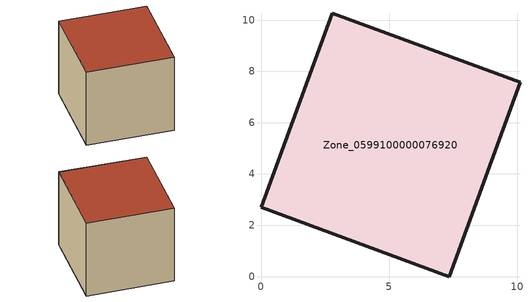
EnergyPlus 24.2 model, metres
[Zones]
Zone_0599100000076920
 floor ground (C_G): 0,2.7 2.77,10.26 10.1,7.57 7.34,0 z3.45
 wall outside (C_F): 2.77,10.26 0,2.7 7.34,0 10.1,7.57 2.77,10.26 z3.45:10.96
 roof outside (C_R): 7.34,0 10.1,7.57 2.77,10.26 0,2.7 z10.96
[BUILDING]
Pand.0599100000076920: North Axis=0; Terrain=City; Loads Convergence Tolerance Value=0.04; Temperature Convergence Tolerance Value=0.4; Solar Distribution=FullExterior; Maximum Number of Warmup Days=25; Minimum Number of Warmup Days=1
[Site:Location]
Rotterdam.The.Hague.AP_ZH_NLD Design_Conditions: Latitude=51.96; Longitude=4.45; Time Zone=1; Elevation=-4.5
[SITE:GROUNDTEMPERATURE:BUILDINGSURFACE]
18, 18, 18, 18, 18, 18, 18, 18, 18, 18, 18, 18
[MATERIAL] Thermal Absorptance=0.9; Solar Absorptance=0.7; Visible Absorptance=0.7
Name | Roughness | Thickness | Conductivity | Density | Specific Heat
G.TC.1965-1974 | MediumSmooth | 0.15 | 0.882353 | 540 | 1210
F.TC.1965-1974 | Rough | 0.3 | 0.697674 | 1920 | 840
R.TC.1965-1974 | MediumRough | 0.2 | 0.232558 | 1500 | 1000
[CONSTRUCTION]
C_G: G.TC.1965-1974
C_F: F.TC.1965-1974
C_R: R.TC.1965-1974
[ZONE]
Zone_0599100000076920: Type=1; Multiplier=1; Ceiling Height=Autocalculate; Volume=Autocalculate; Floor Area=autocalculate; Part of Total Floor Area=Yes
[ZONEINFILTRATION:DESIGNFLOWRATE]
Infil_Zone_0599100000076920: Zone or ZoneList or Space or SpaceList=Zone_0599100000076920; Schedule=AlwaysOn; Design Flow Rate Calculation Method=Flow/Area; Flow Rate per Floor Area=0.003; Constant Term Coefficient=1; Temperature Term Coefficient=0; Velocity Term Coefficient=0; Velocity Squared Term Coefficient=0
[HVACTEMPLATE:ZONE:IDEALLOADSAIRSYSTEM]
Zone_0599100000076920: Maximum Heating Supply Air Temperature=50; Minimum Cooling Supply Air Temperature=13; Maximum Heating Supply Air Humidity Ratio=0.0156; Minimum Cooling Supply Air Humidity Ratio=0.0077; Heating Limit=NoLimit; Cooling Limit=NoLimit; Dehumidification Control Type=ConstantSensibleHeatRatio; Cooling Sensible Heat Ratio=0.7; Dehumidification Setpoint=60; Humidification Control Type=None; Humidification Setpoint=30; Outdoor Air Method=None; Outdoor Air Flow Rate per Person=0.00944; Outdoor Air Flow Rate per Zone Floor Area=0; Outdoor Air Flow Rate per Zone=0; Demand Controlled Ventilation Type=None; Outdoor Air Economizer Type=NoEconomizer; Heat Recovery Type=None; Sensible Heat Recovery Effectiveness=0.7; Latent Heat Recovery Effectiveness=0.65
[ZONECONTROL:THERMOSTAT]
ThermostatControl_Zone_0599100000076920: Zone or ZoneList=Zone_0599100000076920; Control Type Schedule=DualSetpointControlType; Control 1=Thermostat_Zone_0599100000076920; Temperature Difference Between Cutout And Setpoint=0
[THERMOSTATSETPOINT:DUALSETPOINT]
Thermostat_Zone_0599100000076920: Heating Setpoint Temperature Schedule=HeatingSetpoint_Zone_0599100000076920; Cooling Setpoint Temperature Schedule=CoolingSetpoint_Zone_0599100000076920
[SCHEDULE:COMPACT]
HeatingSetpoint_Zone_0599100000076920: Through: 12/31, For: AllDays, Until: 24:00, 21
CoolingSetpoint_Zone_0599100000076920: Through: 12/31, For: AllDays, Until: 24:00, 24
DualSetpointControlType: Through: 12/31, For: AllDays, Until: 24:00, 4
AlwaysOn: Through: 12/31, For: AllDays, Until: 24:00, 1
